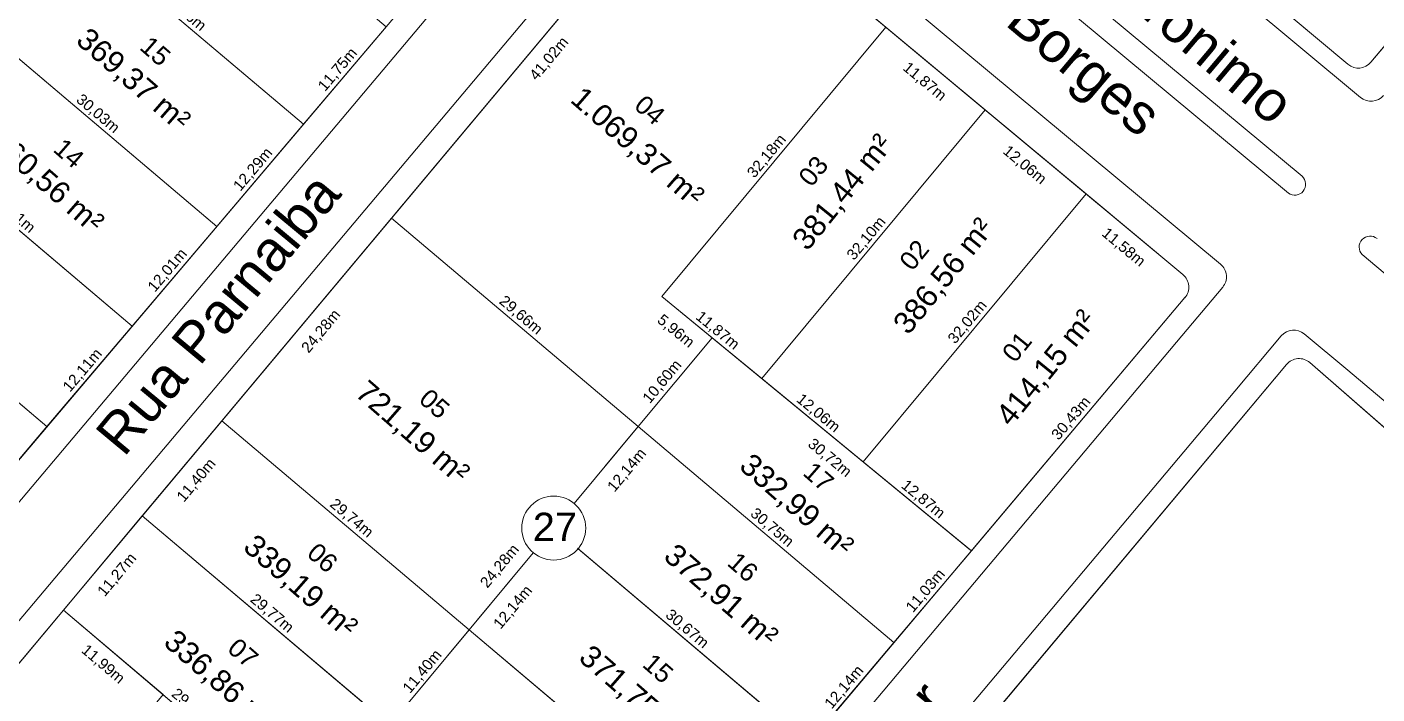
# Model space of a CAD drawing. Header units: metres. Extents: x 3808 to 8215, y 2374 to 6187.
# Drawn here: x 5302.7 to 5426.7, y 3229.2 to 3290.5 of the extents above; entities that cross this region are included whole.
import ezdxf

# ---------------------------------------------------------------- set-up
doc = ezdxf.new("R2010")
doc.units = ezdxf.units.M
for name, color, linetype in [('Areas Lotes', 1, 'Continuous'), ('Calçada', 8, 'Continuous'), ('COTAS', 7, 'Continuous'), ('Lote', 7, 'Continuous'), ('Nome das Ruas', 7, 'Continuous'), ('Nº Lote', 7, 'Continuous'), ('Nº. quadra', 7, 'Continuous'), ('quadras', 7, 'Continuous')]:
    doc.layers.add(name, color=color, linetype=linetype)
doc.styles.add('Arial', font='arial.ttf')
doc.dimstyles.new('Copy(2) of ISO-25', dxfattribs={"dimtxt": 1, "dimasz": 2.5, "dimexe": 1.25, "dimexo": 0.625, "dimgap": 0.2, "dimtad": 1, "dimtoh": 1, "dimlfac": 1, "dimzin": 1, "dimtxsty": 'Arial', "dimblk": 'NONE', "dimcen": 0, "dimse1": 1, "dimse2": 1, "dimsd1": 1, "dimsd2": 1, "dimclrt": 256, "dimaunit": 1, "dimadec": 3, "dimazin": 0, "dimtfac": 1, "dimtmove": 0, "dimatfit": 3, "dimldrblk": 'NONE', "dimfxl": 1, "dimtolj": 1, "dimtzin": 0, "dimarcsym": 0})

# ---------------------------------------------------------------- blocks, each defined once
blk = doc.blocks.new('*D9016')
at = {"layer": 'Defpoints', "color": 0, "linetype": 'Continuous', "transparency": 16777216}
for p in [(5407.55, 3300.98), (5424.04, 3287.07), (5424.04, 3287.07)]:
    blk.add_point(p, dxfattribs=at)
at = {"layer": 'COTAS', "linetype": 'Continuous', "lineweight": 5, "transparency": 16777216, "insert": (5416.29, 3294.61), "char_height": 1, "attachment_point": 5, "rotation": 320.0508, "style": 'Arial'}
blk.add_mtext('\\A1;21,57m', dxfattribs=at)
blk = doc.blocks.new('_None')
blk = doc.blocks.new('*D9017')
at = {"layer": 'Defpoints', "color": 0, "linetype": 'Continuous', "transparency": 16777216}
for p in [(5444.36, 3308.94), (5444.36, 3308.94), (5426.15, 3287.25)]:
    blk.add_point(p, dxfattribs=at)
at = {"layer": 'COTAS', "linetype": 'Continuous', "lineweight": 5, "transparency": 16777216, "insert": (5434.65, 3298.61), "char_height": 1, "attachment_point": 5, "rotation": 49.9873, "style": 'Arial'}
blk.add_mtext('\\A1;28,32m', dxfattribs=at)
blk = doc.blocks.new('*D1635')
at = {"layer": 'Defpoints', "color": 0, "linetype": 'Continuous', "transparency": 16777216}
for p in [(5420.54, 3259.66), (5463.79, 3221.89), (5462.32, 3220.21)]:
    blk.add_point(p, dxfattribs=at)
at = {"layer": 'COTAS', "linetype": 'Continuous', "lineweight": 5, "transparency": 16777216, "insert": (5441.23, 3239.7), "char_height": 1, "attachment_point": 5, "rotation": 318.8697, "style": 'Arial'}
blk.add_mtext('\\A1;57,42m', dxfattribs=at)
blk = doc.blocks.new('*D1636')
at = {"layer": 'Defpoints', "color": 0, "linetype": 'Continuous', "transparency": 16777216}
for p in [(5418.4, 3259.49), (5420.16, 3258.02), (5342.44, 3168.83)]:
    blk.add_point(p, dxfattribs=at)
at = {"layer": 'COTAS', "linetype": 'Continuous', "lineweight": 5, "transparency": 16777216, "insert": (5381.57, 3213.2), "char_height": 1, "attachment_point": 5, "rotation": 50.0429, "style": 'Arial'}
blk.add_mtext('\\A1;118,28m', dxfattribs=at)
blk = doc.blocks.new('*D1646')
at = {"layer": 'Defpoints', "color": 0, "linetype": 'Continuous', "transparency": 16777216}
for p in [(5382.33, 3233.94), (5382.33, 3233.94), (5374.5, 3224.65)]:
    blk.add_point(p, dxfattribs=at)
at = {"layer": 'COTAS', "linetype": 'Continuous', "lineweight": 5, "transparency": 16777216, "insert": (5377.81, 3229.81), "char_height": 1, "attachment_point": 5, "rotation": 49.8463, "style": 'Arial'}
blk.add_mtext('\\A1;12,14m', dxfattribs=at)
blk = doc.blocks.new('*D1647')
at = {"layer": 'Defpoints', "color": 0, "linetype": 'Continuous', "transparency": 16777216}
for p in [(5389.37, 3242.44), (5389.45, 3242.37), (5382.33, 3233.94)]:
    blk.add_point(p, dxfattribs=at)
at = {"layer": 'COTAS', "linetype": 'Continuous', "lineweight": 5, "transparency": 16777216, "insert": (5385.28, 3238.67), "char_height": 1, "attachment_point": 5, "rotation": 49.8463, "style": 'Arial'}
blk.add_mtext('\\A1;11,03m', dxfattribs=at)
blk = doc.blocks.new('*D1648')
at = {"layer": 'Defpoints', "color": 0, "linetype": 'Continuous', "transparency": 16777216}
for p in [(5409.07, 3265.62), (5409.07, 3265.62), (5389.37, 3242.44)]:
    blk.add_point(p, dxfattribs=at)
at = {"layer": 'COTAS', "linetype": 'Continuous', "lineweight": 5, "transparency": 16777216, "insert": (5398.65, 3254.51), "char_height": 1, "attachment_point": 5, "rotation": 49.8463, "style": 'Arial'}
blk.add_mtext('\\A1;30,43m', dxfattribs=at)
blk = doc.blocks.new('*D1649')
at = {"layer": 'Defpoints', "color": 0, "linetype": 'Continuous', "transparency": 16777216}
for p in [(5306.06, 3236.93), (5308.02, 3235.29), (5287.64, 3214.92)]:
    blk.add_point(p, dxfattribs=at)
at = {"layer": 'COTAS', "linetype": 'Continuous', "lineweight": 5, "transparency": 16777216, "insert": (5298.19, 3224.8), "char_height": 1, "attachment_point": 5, "rotation": 50.0764, "style": 'Arial'}
blk.add_mtext('\\A1;28,70m', dxfattribs=at)
blk = doc.blocks.new('*D1650')
at = {"layer": 'Defpoints', "color": 0, "linetype": 'Continuous', "transparency": 16777216}
for p in [(5313.3, 3245.57), (5315.25, 3243.94), (5306.06, 3236.93)]:
    blk.add_point(p, dxfattribs=at)
at = {"layer": 'COTAS', "linetype": 'Continuous', "lineweight": 5, "transparency": 16777216, "insert": (5311.02, 3240.13), "char_height": 1, "attachment_point": 5, "rotation": 50.0764, "style": 'Arial'}
blk.add_mtext('\\A1;11,27m', dxfattribs=at)
blk = doc.blocks.new('*D1651')
at = {"layer": 'Defpoints', "color": 0, "linetype": 'Continuous', "transparency": 16777216}
for p in [(5320.61, 3254.32), (5322.57, 3252.68), (5313.3, 3245.57)]:
    blk.add_point(p, dxfattribs=at)
at = {"layer": 'COTAS', "linetype": 'Continuous', "lineweight": 5, "transparency": 16777216, "insert": (5318.3, 3248.82), "char_height": 1, "attachment_point": 5, "rotation": 50.0764, "style": 'Arial'}
blk.add_mtext('\\A1;11,40m', dxfattribs=at)
blk = doc.blocks.new('*D1652')
at = {"layer": 'Defpoints', "color": 0, "linetype": 'Continuous', "transparency": 16777216}
for p in [(5336.2, 3272.94), (5338.15, 3271.3), (5320.61, 3254.32)]:
    blk.add_point(p, dxfattribs=at)
at = {"layer": 'COTAS', "linetype": 'Continuous', "lineweight": 5, "transparency": 16777216, "insert": (5329.75, 3262.51), "char_height": 1, "attachment_point": 5, "rotation": 50.0764, "style": 'Arial'}
blk.add_mtext('\\A1;24,28m', dxfattribs=at)
blk = doc.blocks.new('*D1653')
at = {"layer": 'Defpoints', "color": 0, "linetype": 'Continuous', "transparency": 16777216}
for p in [(5362.52, 3304.4), (5364.48, 3302.76), (5336.2, 3272.94)]:
    blk.add_point(p, dxfattribs=at)
at = {"layer": 'COTAS', "linetype": 'Continuous', "lineweight": 5, "transparency": 16777216, "insert": (5350.7, 3287.55), "char_height": 1, "attachment_point": 5, "rotation": 50.0764, "style": 'Arial'}
blk.add_mtext('\\A1;41,02m', dxfattribs=at)
blk = doc.blocks.new('*D1654')
at = {"layer": 'Defpoints', "color": 0, "linetype": 'Continuous', "transparency": 16777216}
for p in [(5364.63, 3304.59), (5381.6, 3290.46), (5380.06, 3288.62)]:
    blk.add_point(p, dxfattribs=at)
at = {"layer": 'COTAS', "linetype": 'Continuous', "lineweight": 5, "transparency": 16777216, "insert": (5372.09, 3296.3), "char_height": 1, "attachment_point": 5, "rotation": 320.2155, "style": 'Arial'}
blk.add_mtext('\\A1;22,07m', dxfattribs=at)
blk = doc.blocks.new('*D1655')
at = {"layer": 'Defpoints', "color": 0, "linetype": 'Continuous', "transparency": 16777216}
for p in [(5381.6, 3290.46), (5390.71, 3282.87), (5389.18, 3281.02)]:
    blk.add_point(p, dxfattribs=at)
at = {"layer": 'COTAS', "linetype": 'Continuous', "lineweight": 5, "transparency": 16777216, "insert": (5385.13, 3285.44), "char_height": 1, "attachment_point": 5, "rotation": 320.2155, "style": 'Arial'}
blk.add_mtext('\\A1;11,87m', dxfattribs=at)
blk = doc.blocks.new('*D1656')
at = {"layer": 'Defpoints', "color": 0, "linetype": 'Continuous', "transparency": 16777216}
for p in [(5390.71, 3282.87), (5399.98, 3275.16), (5398.44, 3273.31)]:
    blk.add_point(p, dxfattribs=at)
at = {"layer": 'COTAS', "linetype": 'Continuous', "lineweight": 5, "transparency": 16777216, "insert": (5394.32, 3277.78), "char_height": 1, "attachment_point": 5, "rotation": 320.2155, "style": 'Arial'}
blk.add_mtext('\\A1;12,06m', dxfattribs=at)
blk = doc.blocks.new('*D1657')
at = {"layer": 'Defpoints', "color": 0, "linetype": 'Continuous', "transparency": 16777216}
for p in [(5399.98, 3275.16), (5408.88, 3267.74), (5407.34, 3265.9)]:
    blk.add_point(p, dxfattribs=at)
at = {"layer": 'COTAS', "linetype": 'Continuous', "lineweight": 5, "transparency": 16777216, "insert": (5403.4, 3270.22), "char_height": 1, "attachment_point": 5, "rotation": 320.2155, "style": 'Arial'}
blk.add_mtext('\\A1;11,58m', dxfattribs=at)
blk = doc.blocks.new('*D1662')
at = {"layer": 'Defpoints', "color": 0, "linetype": 'Continuous', "transparency": 16777216}
for p in [(5306.06, 3236.93), (5315.2, 3229.17), (5313.72, 3227.42)]:
    blk.add_point(p, dxfattribs=at)
at = {"layer": 'COTAS', "linetype": 'Continuous', "lineweight": 5, "transparency": 16777216, "insert": (5309.66, 3231.91), "char_height": 1, "attachment_point": 5, "rotation": 319.6543, "style": 'Arial'}
blk.add_mtext('\\A1;11,99m', dxfattribs=at)
blk = doc.blocks.new('*D1667')
at = {"layer": 'Defpoints', "color": 0, "linetype": 'Continuous', "transparency": 16777216}
for p in [(5306.06, 3236.93), (5328.78, 3217.63), (5328.78, 3217.63)]:
    blk.add_point(p, dxfattribs=at)
at = {"layer": 'COTAS', "linetype": 'Continuous', "lineweight": 5, "transparency": 16777216, "insert": (5317.94, 3227.89), "char_height": 1, "attachment_point": 5, "rotation": 319.6543, "style": 'Arial'}
blk.add_mtext('\\A1;29,81m', dxfattribs=at)
blk = doc.blocks.new('*D1670')
at = {"layer": 'Defpoints', "color": 0, "linetype": 'Continuous', "transparency": 16777216}
for p in [(5343.32, 3235.12), (5343.32, 3235.12), (5336.03, 3226.35)]:
    blk.add_point(p, dxfattribs=at)
at = {"layer": 'COTAS', "linetype": 'Continuous', "lineweight": 5, "transparency": 16777216, "insert": (5339.06, 3231.25), "char_height": 1, "attachment_point": 5, "rotation": 50.253, "style": 'Arial'}
blk.add_mtext('\\A1;11,40m', dxfattribs=at)
blk = doc.blocks.new('*D1671')
at = {"layer": 'Defpoints', "color": 0, "linetype": 'Continuous', "transparency": 16777216}
for p in [(5354.55, 3249.76), (5354.55, 3249.76), (5339.02, 3231.09)]:
    blk.add_point(p, dxfattribs=at)
at = {"layer": 'COTAS', "linetype": 'Continuous', "lineweight": 5, "transparency": 16777216, "insert": (5346.17, 3240.93), "char_height": 1, "attachment_point": 5, "rotation": 50.253, "style": 'Arial'}
blk.add_mtext('\\A1;24,28m', dxfattribs=at)
blk = doc.blocks.new('*D1672')
at = {"layer": 'Defpoints', "color": 0, "linetype": 'Continuous', "transparency": 16777216}
for p in [(5365.09, 3261.44), (5365.09, 3261.44), (5358.32, 3253.3)]:
    blk.add_point(p, dxfattribs=at)
at = {"layer": 'COTAS', "linetype": 'Continuous', "lineweight": 5, "transparency": 16777216, "insert": (5361.09, 3257.88), "char_height": 1, "attachment_point": 5, "rotation": 50.253, "style": 'Arial'}
blk.add_mtext('\\A1;10,60m', dxfattribs=at)
blk = doc.blocks.new('*D1673')
at = {"layer": 'Defpoints', "color": 0, "linetype": 'Continuous', "transparency": 16777216}
for p in [(5313.3, 3245.57), (5336.03, 3226.35), (5336.03, 3226.35)]:
    blk.add_point(p, dxfattribs=at)
at = {"layer": 'COTAS', "linetype": 'Continuous', "lineweight": 5, "transparency": 16777216, "insert": (5325.18, 3236.58), "char_height": 1, "attachment_point": 5, "rotation": 319.7866, "style": 'Arial'}
blk.add_mtext('\\A1;29,77m', dxfattribs=at)
blk = doc.blocks.new('*D1675')
at = {"layer": 'Defpoints', "color": 0, "linetype": 'Continuous', "transparency": 16777216}
for p in [(5320.61, 3254.32), (5343.32, 3235.12), (5343.32, 3235.12)]:
    blk.add_point(p, dxfattribs=at)
at = {"layer": 'COTAS', "linetype": 'Continuous', "lineweight": 5, "transparency": 16777216, "insert": (5332.49, 3245.33), "char_height": 1, "attachment_point": 5, "rotation": 319.7866, "style": 'Arial'}
blk.add_mtext('\\A1;29,74m', dxfattribs=at)
blk = doc.blocks.new('*D1676')
at = {"layer": 'Defpoints', "color": 0, "linetype": 'Continuous', "transparency": 16777216}
for p in [(5343.32, 3235.12), (5366.66, 3215.39), (5366.66, 3215.39)]:
    blk.add_point(p, dxfattribs=at)
at = {"layer": 'COTAS', "linetype": 'Continuous', "lineweight": 5, "transparency": 16777216, "insert": (5355.51, 3225.86), "char_height": 1, "attachment_point": 5, "rotation": 319.7866, "style": 'Arial'}
blk.add_mtext('\\A1;30,56m', dxfattribs=at)
blk = doc.blocks.new('*D1677')
at = {"layer": 'Defpoints', "color": 0, "linetype": 'Continuous', "transparency": 16777216}
for p in [(5351.08, 3244.45), (5374.5, 3224.65), (5374.5, 3224.65)]:
    blk.add_point(p, dxfattribs=at)
at = {"layer": 'COTAS', "linetype": 'Continuous', "lineweight": 5, "transparency": 16777216, "insert": (5363.31, 3235.16), "char_height": 1, "attachment_point": 5, "rotation": 319.7866, "style": 'Arial'}
blk.add_mtext('\\A1;30,67m', dxfattribs=at)
blk = doc.blocks.new('*D1678')
at = {"layer": 'Defpoints', "color": 0, "linetype": 'Continuous', "transparency": 16777216}
for p in [(5336.2, 3272.94), (5358.85, 3253.79), (5358.85, 3253.79)]:
    blk.add_point(p, dxfattribs=at)
at = {"layer": 'COTAS', "linetype": 'Continuous', "lineweight": 5, "transparency": 16777216, "insert": (5348.04, 3263.98), "char_height": 1, "attachment_point": 5, "rotation": 319.7866, "style": 'Arial'}
blk.add_mtext('\\A1;29,66m', dxfattribs=at)
blk = doc.blocks.new('*D1679')
at = {"layer": 'Defpoints', "color": 0, "linetype": 'Continuous', "transparency": 16777216}
for p in [(5358.85, 3253.79), (5382.33, 3233.94), (5382.33, 3233.94)]:
    blk.add_point(p, dxfattribs=at)
at = {"layer": 'COTAS', "linetype": 'Continuous', "lineweight": 5, "transparency": 16777216, "insert": (5371.11, 3244.47), "char_height": 1, "attachment_point": 5, "rotation": 319.7866, "style": 'Arial'}
blk.add_mtext('\\A1;30,75m', dxfattribs=at)
blk = doc.blocks.new('*D1680')
at = {"layer": 'Defpoints', "color": 0, "linetype": 'Continuous', "transparency": 16777216}
for p in [(5365.63, 3261.93), (5389.37, 3242.44), (5387.78, 3240.5)]:
    blk.add_point(p, dxfattribs=at)
at = {"layer": 'COTAS', "linetype": 'Continuous', "lineweight": 5, "transparency": 16777216, "insert": (5376.41, 3250.87), "char_height": 1, "attachment_point": 5, "rotation": 320.6045, "style": 'Arial'}
blk.add_mtext('\\A1;30,72m', dxfattribs=at)
blk = doc.blocks.new('*D1681')
at = {"layer": 'Defpoints', "color": 0, "linetype": 'Continuous', "transparency": 16777216}
for p in [(5381.6, 3290.46), (5381.6, 3290.46), (5361.02, 3265.72)]:
    blk.add_point(p, dxfattribs=at)
at = {"layer": 'COTAS', "linetype": 'Continuous', "lineweight": 5, "transparency": 16777216, "insert": (5370.69, 3278.6), "char_height": 1, "attachment_point": 5, "rotation": 50.253, "style": 'Arial'}
blk.add_mtext('\\A1;32,18m', dxfattribs=at)
blk = doc.blocks.new('*D1682')
at = {"layer": 'Defpoints', "color": 0, "linetype": 'Continuous', "transparency": 16777216}
for p in [(5361.02, 3265.72), (5370.19, 3258.19), (5370.19, 3258.19)]:
    blk.add_point(p, dxfattribs=at)
at = {"layer": 'COTAS', "linetype": 'Continuous', "lineweight": 5, "transparency": 16777216, "insert": (5366.11, 3262.57), "char_height": 1, "attachment_point": 5, "rotation": 320.6045, "style": 'Arial'}
blk.add_mtext('\\A1;11,87m', dxfattribs=at)
blk = doc.blocks.new('*D1683')
at = {"layer": 'Defpoints', "color": 0, "linetype": 'Continuous', "transparency": 16777216}
for p in [(5390.71, 3282.87), (5390.71, 3282.87), (5370.19, 3258.19)]:
    blk.add_point(p, dxfattribs=at)
at = {"layer": 'COTAS', "linetype": 'Continuous', "lineweight": 5, "transparency": 16777216, "insert": (5379.84, 3271.04), "char_height": 1, "attachment_point": 5, "rotation": 50.253, "style": 'Arial'}
blk.add_mtext('\\A1;32,10m', dxfattribs=at)
blk = doc.blocks.new('*D1684')
at = {"layer": 'Defpoints', "color": 0, "linetype": 'Continuous', "transparency": 16777216}
for p in [(5399.98, 3275.16), (5399.98, 3275.16), (5379.51, 3250.54)]:
    blk.add_point(p, dxfattribs=at)
at = {"layer": 'COTAS', "linetype": 'Continuous', "lineweight": 5, "transparency": 16777216, "insert": (5389.13, 3263.36), "char_height": 1, "attachment_point": 5, "rotation": 50.253, "style": 'Arial'}
blk.add_mtext('\\A1;32,02m', dxfattribs=at)
blk = doc.blocks.new('*D1685')
at = {"layer": 'Defpoints', "color": 0, "linetype": 'Continuous', "transparency": 16777216}
for p in [(5370.19, 3258.19), (5379.51, 3250.54), (5379.51, 3250.54)]:
    blk.add_point(p, dxfattribs=at)
at = {"layer": 'COTAS', "linetype": 'Continuous', "lineweight": 5, "transparency": 16777216, "insert": (5375.36, 3254.98), "char_height": 1, "attachment_point": 5, "rotation": 320.6045, "style": 'Arial'}
blk.add_mtext('\\A1;12,06m', dxfattribs=at)
blk = doc.blocks.new('*D1686')
at = {"layer": 'Defpoints', "color": 0, "linetype": 'Continuous', "transparency": 16777216}
for p in [(5379.51, 3250.54), (5389.45, 3242.37), (5389.45, 3242.37)]:
    blk.add_point(p, dxfattribs=at)
at = {"layer": 'COTAS', "linetype": 'Continuous', "lineweight": 5, "transparency": 16777216, "insert": (5384.99, 3247.07), "char_height": 1, "attachment_point": 5, "rotation": 320.6045, "style": 'Arial'}
blk.add_mtext('\\A1;12,87m', dxfattribs=at)
blk = doc.blocks.new('*D1687')
at = {"layer": 'Defpoints', "color": 0, "linetype": 'Continuous', "transparency": 16777216}
for p in [(5359.46, 3263.78), (5359.46, 3263.78), (5364.06, 3259.99)]:
    blk.add_point(p, dxfattribs=at)
at = {"layer": 'COTAS', "linetype": 'Continuous', "lineweight": 5, "transparency": 16777216, "insert": (5362.27, 3262.51), "char_height": 1, "attachment_point": 5, "rotation": 320.6045, "style": 'Arial'}
blk.add_mtext('\\A1;5,96m', dxfattribs=at)
blk = doc.blocks.new('*D1697')
at = {"layer": 'Defpoints', "color": 0, "linetype": 'Continuous', "transparency": 16777216}
for p in [(5304.54, 3253.78), (5304.54, 3253.78), (5296.72, 3244.56)]:
    blk.add_point(p, dxfattribs=at)
at = {"layer": 'COTAS', "linetype": 'Continuous', "lineweight": 5, "transparency": 16777216, "insert": (5300.02, 3249.69), "char_height": 1, "attachment_point": 5, "rotation": 49.7044, "style": 'Arial'}
blk.add_mtext('\\A1;12,09m', dxfattribs=at)
blk = doc.blocks.new('*D1698')
at = {"layer": 'Defpoints', "color": 0, "linetype": 'Continuous', "transparency": 16777216}
for p in [(5312.37, 3263.02), (5312.37, 3263.02), (5304.54, 3253.78)]:
    blk.add_point(p, dxfattribs=at)
at = {"layer": 'COTAS', "linetype": 'Continuous', "lineweight": 5, "transparency": 16777216, "insert": (5307.85, 3258.92), "char_height": 1, "attachment_point": 5, "rotation": 49.7044, "style": 'Arial'}
blk.add_mtext('\\A1;12,11m', dxfattribs=at)
blk = doc.blocks.new('*D1699')
at = {"layer": 'Defpoints', "color": 0, "linetype": 'Continuous', "transparency": 16777216}
for p in [(5320.14, 3272.18), (5320.14, 3272.18), (5312.37, 3263.02)]:
    blk.add_point(p, dxfattribs=at)
at = {"layer": 'COTAS', "linetype": 'Continuous', "lineweight": 5, "transparency": 16777216, "insert": (5315.65, 3268.11), "char_height": 1, "attachment_point": 5, "rotation": 49.7044, "style": 'Arial'}
blk.add_mtext('\\A1;12,01m', dxfattribs=at)
blk = doc.blocks.new('*D1700')
at = {"layer": 'Defpoints', "color": 0, "linetype": 'Continuous', "transparency": 16777216}
for p in [(5328.09, 3281.55), (5328.09, 3281.55), (5320.14, 3272.18)]:
    blk.add_point(p, dxfattribs=at)
at = {"layer": 'COTAS', "linetype": 'Continuous', "lineweight": 5, "transparency": 16777216, "insert": (5323.5, 3277.38), "char_height": 1, "attachment_point": 5, "rotation": 49.7044, "style": 'Arial'}
blk.add_mtext('\\A1;12,29m', dxfattribs=at)
blk = doc.blocks.new('*D1701')
at = {"layer": 'Defpoints', "color": 0, "linetype": 'Continuous', "transparency": 16777216}
for p in [(5335.69, 3290.52), (5335.69, 3290.52), (5328.09, 3281.55)]:
    blk.add_point(p, dxfattribs=at)
at = {"layer": 'COTAS', "linetype": 'Continuous', "lineweight": 5, "transparency": 16777216, "insert": (5331.28, 3286.55), "char_height": 1, "attachment_point": 5, "rotation": 49.7044, "style": 'Arial'}
blk.add_mtext('\\A1;11,75m', dxfattribs=at)
blk = doc.blocks.new('*D1721')
at = {"layer": 'Defpoints', "color": 0, "linetype": 'Continuous', "transparency": 16777216}
for p in [(5281.65, 3273.15), (5304.54, 3253.78), (5304.54, 3253.78)]:
    blk.add_point(p, dxfattribs=at)
at = {"layer": 'COTAS', "linetype": 'Continuous', "lineweight": 5, "transparency": 16777216, "insert": (5293.61, 3264.08), "char_height": 1, "attachment_point": 5, "rotation": 319.7599, "style": 'Arial'}
blk.add_mtext('\\A1;29,99m', dxfattribs=at)
blk = doc.blocks.new('*D1723')
at = {"layer": 'Defpoints', "color": 0, "linetype": 'Continuous', "transparency": 16777216}
for p in [(5289.46, 3282.4), (5312.37, 3263.02), (5312.37, 3263.02)]:
    blk.add_point(p, dxfattribs=at)
at = {"layer": 'COTAS', "linetype": 'Continuous', "lineweight": 5, "transparency": 16777216, "insert": (5301.44, 3273.32), "char_height": 1, "attachment_point": 5, "rotation": 319.7599, "style": 'Arial'}
blk.add_mtext('\\A1;30,01m', dxfattribs=at)
blk = doc.blocks.new('*D1725')
at = {"layer": 'Defpoints', "color": 0, "linetype": 'Continuous', "transparency": 16777216}
for p in [(5297.21, 3291.58), (5320.14, 3272.18), (5320.14, 3272.18)]:
    blk.add_point(p, dxfattribs=at)
at = {"layer": 'COTAS', "linetype": 'Continuous', "lineweight": 5, "transparency": 16777216, "insert": (5309.19, 3282.49), "char_height": 1, "attachment_point": 5, "rotation": 319.7599, "style": 'Arial'}
blk.add_mtext('\\A1;30,03m', dxfattribs=at)
blk = doc.blocks.new('*D1727')
at = {"layer": 'Defpoints', "color": 0, "linetype": 'Continuous', "transparency": 16777216}
for p in [(5305.15, 3300.97), (5328.09, 3281.55), (5328.09, 3281.55)]:
    blk.add_point(p, dxfattribs=at)
at = {"layer": 'COTAS', "linetype": 'Continuous', "lineweight": 5, "transparency": 16777216, "insert": (5317.14, 3291.87), "char_height": 1, "attachment_point": 5, "rotation": 319.7599, "style": 'Arial'}
blk.add_mtext('\\A1;30,06m', dxfattribs=at)
blk = doc.blocks.new('*D1733')
at = {"layer": 'Defpoints', "color": 0, "linetype": 'Continuous', "transparency": 16777216}
for p in [(5312.73, 3309.95), (5335.69, 3290.52), (5334.22, 3288.78)]:
    blk.add_point(p, dxfattribs=at)
at = {"layer": 'COTAS', "linetype": 'Continuous', "lineweight": 5, "transparency": 16777216, "insert": (5323.26, 3299.1), "char_height": 1, "attachment_point": 5, "rotation": 319.7599, "style": 'Arial'}
blk.add_mtext('\\A1;30,08m', dxfattribs=at)
blk = doc.blocks.new('*D6210')
at = {"layer": 'Defpoints', "color": 0, "linetype": 'Continuous', "transparency": 16777216}
for p in [(5349.86, 3242.98), (5351.88, 3241.3), (5342.1, 3233.65)]:
    blk.add_point(p, dxfattribs=at)
at = {"layer": 'COTAS', "linetype": 'Continuous', "lineweight": 5, "transparency": 16777216, "insert": (5347.38, 3237.15), "char_height": 1, "attachment_point": 5, "rotation": 50.253, "style": 'Arial'}
blk.add_mtext('\\A1;12,14m', dxfattribs=at)
blk = doc.blocks.new('*D6211')
at = {"layer": 'Defpoints', "color": 0, "linetype": 'Continuous', "transparency": 16777216}
for p in [(5357.91, 3257.6), (5362.35, 3253.91), (5350.14, 3248.27)]:
    blk.add_point(p, dxfattribs=at)
at = {"layer": 'COTAS', "linetype": 'Continuous', "lineweight": 5, "transparency": 16777216, "insert": (5357.85, 3249.75), "char_height": 1, "attachment_point": 5, "rotation": 50.253, "style": 'Arial'}
blk.add_mtext('\\A1;12,14m', dxfattribs=at)

msp = doc.modelspace()

# ---------------------------------------------------------------- linework, layer by layer
at = {"layer": 'Calçada', "linetype": 'Continuous', "lineweight": 5}
for p, q in [((5377.788, 3323.482), (5425.2, 3284.016)), ((5419.828, 3276.772), (5371.568, 3316.951)), ((5370.225, 3315.471), (5418.569, 3275.223)), ((5473.497, 3229.022), (5425.346, 3269.59))]:
    msp.add_line(p, q, dxfattribs=at)
at = {"layer": 'Calçada', "linetype": 'Continuous', "lineweight": 5, "flags": 128}
for points in [[(5307.37, 3354.102, -0.4177746), (5309.494, 3354.31), (5357.138, 3314.65, -0.4170097), (5357.322, 3312.526), (5352.112, 3306.387), (5283.181, 3224.557), (5278.701, 3219.236, -0.4118765), (5276.596, 3219.048), (5271.889, 3222.948), (5232.476, 3256.2), (5229.187, 3258.789, -0.4300369), (5228.988, 3260.957), (5232.906, 3265.419), (5302.681, 3348.328), (5307.37, 3354.102)], [(5362.721, 3308.069, -0.4114229), (5364.824, 3308.251), (5412.343, 3268.695, -0.4152237), (5412.533, 3266.579), (5408.302, 3261.532), (5338.413, 3178.404), (5333.784, 3172.68, -0.4345837), (5331.596, 3172.525), (5328.16, 3175.719), (5289.4, 3208.439), (5284.297, 3212.667, -0.4165545), (5284.107, 3214.789), (5288.536, 3220.048), (5357.458, 3301.868), (5362.721, 3308.069)], [(5388.36, 3125.83, -0.4039094), (5386.286, 3125.633), (5381.353, 3129.565), (5343.285, 3161.656), (5338.937, 3165.699, -0.3941327), (5338.792, 3167.741), (5343.814, 3173.95), (5413.664, 3257.031), (5417.92, 3262.108, -0.4132041), (5420.029, 3262.298), (5424.03, 3258.967), (5467.369, 3222.433, -0.4116651), (5467.557, 3220.329), (5462.617, 3214.364), (5394.131, 3132.568), (5388.36, 3125.83)]]:
    msp.add_lwpolyline(points, format="xyb", dxfattribs=at)
at = {"layer": 'Calçada', "linetype": 'Continuous', "lineweight": 5}
for centre, radius, start, end in [((5426.159, 3285.169), 1.5, 230.22507, 320.02753), ((5419.15, 3276.037), 1, 234.46895, 47.31159), ((5420.558, 3276.17), 1.5, 140.32903, 140.37811), ((5426.069, 3270.281), 1, 50.22507, 223.75639), ((5424.662, 3270.151), 1.5, 320.32903, 320.37811)]:
    msp.add_arc(centre, radius, start, end, dxfattribs=at)
at = {"layer": 'Lote', "linetype": 'Continuous', "lineweight": 5}
for p, q in [((5305.148, 3300.969), (5328.091, 3281.553)), ((5361.018, 3265.72), (5381.596, 3290.465)), ((5320.14, 3272.176), (5299.457, 3289.679)), ((5289.464, 3282.402), (5312.372, 3263.016)), ((5370.188, 3258.188), (5390.715, 3282.871)), ((5379.506, 3250.536), (5399.98, 3275.156)), ((5304.54, 3253.779), (5281.65, 3273.15)), ((5358.849, 3253.79), (5336.199, 3272.94)), ((5361.018, 3265.72), (5389.365, 3242.438)), ((5365.626, 3261.935), (5358.849, 3253.79)), ((5343.322, 3235.118), (5320.614, 3254.317)), ((5355.754, 3250.068), (5358.849, 3253.79)), ((5358.849, 3253.79), (5382.333, 3233.935)), ((5359.309, 3206.673), (5313.298, 3245.574)), ((5328.775, 3217.626), (5349.206, 3242.194)), ((5374.502, 3224.654), (5353.328, 3242.556)), ((5306.062, 3236.928), (5351.963, 3197.939)), ((5343.322, 3235.118), (5366.66, 3215.386))]:
    msp.add_line(p, q, dxfattribs=at)
at = {"layer": 'Lote', "linetype": 'Continuous', "lineweight": 5, "flags": 128}
for points in [[(5407.506, 3300.917), (5424.043, 3287.066, 0.413889), (5426.155, 3287.251), (5444.364, 3308.943), (5426.661, 3324.286)], [(5336.199, 3272.94), (5358.849, 3253.79), (5365.626, 3261.935), (5361.018, 3265.72), (5381.596, 3290.465), (5364.634, 3304.589, 0.4135025), (5362.524, 3304.399)], [(5379.506, 3250.536), (5389.449, 3242.37), (5409.068, 3265.624, 0.4161022), (5408.881, 3267.744), (5399.98, 3275.156)], [(5315.201, 3229.166), (5306.062, 3236.928), (5287.642, 3214.916, 0.4134448), (5287.827, 3212.806), (5295.928, 3205.99)]]:
    msp.add_lwpolyline(points, format="xyb", close=True, dxfattribs=at)
for points in [[(5312.733, 3309.949), (5305.148, 3300.969), (5328.091, 3281.553), (5335.693, 3290.519)], [(5390.715, 3282.871), (5381.596, 3290.465), (5361.018, 3265.72), (5370.188, 3258.188)], [(5304.54, 3253.779), (5312.372, 3263.016), (5289.464, 3282.402), (5281.65, 3273.15)], [(5399.98, 3275.156), (5390.715, 3282.871), (5370.188, 3258.188), (5379.506, 3250.536)], [(5281.65, 3273.15), (5273.938, 3264.021), (5296.719, 3244.555), (5304.54, 3253.779)], [(5365.626, 3261.935), (5358.849, 3253.79), (5382.333, 3233.935), (5389.449, 3242.37)], [(5320.614, 3254.317), (5313.298, 3245.574), (5336.032, 3226.353), (5343.322, 3235.118)], [(5313.298, 3245.574), (5306.062, 3236.928), (5328.78, 3217.631), (5336.032, 3226.353)], [(5359.323, 3206.662), (5366.674, 3215.375), (5343.322, 3235.118), (5336.032, 3226.353)]]:
    msp.add_lwpolyline(points, close=True, dxfattribs=at)
for points in [[(5299.457, 3289.679), (5320.14, 3272.176), (5328.091, 3281.553), (5305.148, 3300.969), (5299.11, 3293.821)], [(5295.319, 3289.333), (5289.464, 3282.402), (5312.372, 3263.016), (5320.14, 3272.176), (5299.457, 3289.679)], [(5355.754, 3250.068), (5358.849, 3253.79), (5336.199, 3272.94), (5320.614, 3254.317), (5343.322, 3235.118), (5349.206, 3242.194)], [(5353.328, 3242.556), (5374.502, 3224.654), (5382.333, 3233.935), (5358.849, 3253.79), (5352.963, 3246.711)], [(5349.206, 3242.194), (5343.322, 3235.118), (5366.674, 3215.375), (5374.502, 3224.654), (5353.274, 3242.602)]]:
    msp.add_lwpolyline(points, dxfattribs=at)
at = {"layer": 'Nº. quadra', "lineweight": 5}
for start, end in [(0, 180), (180, 0)]:
    msp.add_arc((5351.084, 3244.453), 2.937, start, end, dxfattribs=at)
at = {"layer": 'quadras', "linetype": 'Continuous', "lineweight": 5}
for p, q in [((5426.155, 3287.251), (5501.616, 3377.142)), ((5380.964, 3323.148), (5424.043, 3287.066)), ((5278.176, 3222.687), (5353.996, 3312.104)), ((5362.524, 3304.399), (5287.642, 3214.916)), ((5408.881, 3267.744), (5364.634, 3304.589)), ((5333.64, 3176.221), (5409.068, 3265.624)), ((5342.442, 3168.825), (5418.402, 3259.489)), ((5463.786, 3221.888), (5420.539, 3259.656))]:
    msp.add_line(p, q, dxfattribs=at)
at = {"layer": 'quadras', "linetype": 'Continuous', "lineweight": 5, "flags": 128}
for points in [[(5463.949, 3219.795, 0.4082172), (5463.786, 3221.888), (5420.539, 3259.656, 0.420224), (5418.402, 3259.489), (5342.442, 3168.825, 0.4134064), (5342.625, 3166.715), (5386.529, 3129.724, 0.4150326), (5388.645, 3129.908)], [(5342.442, 3168.825, 0.4134064), (5342.625, 3166.715), (5386.529, 3129.724, 0.4150326), (5388.645, 3129.908), (5463.949, 3219.795, 0.4082172), (5463.786, 3221.888), (5420.539, 3259.656, 0.420224), (5418.402, 3259.489)]]:
    msp.add_lwpolyline(points, format="xyb", close=True, dxfattribs=at)
at = {"layer": 'quadras', "linetype": 'Continuous', "lineweight": 5}
for centre, start, end in [((5425.006, 3288.216), 230.05084, 319.98733), ((5407.921, 3266.591), 319.84632, 50.21553), ((5419.552, 3258.526), 48.86967, 140.04293)]:
    msp.add_arc(centre, 1.5, start, end, dxfattribs=at)

# ---------------------------------------------------------------- texts
at = {"layer": 'Areas Lotes', "color": 1, "lineweight": 5, "style": 'Arial'}
for s, height, rotation, p in [('369,37 m²', 2.0071, 318.90341, (5307.091, 3289.086)), ('1.069,37 m²', 2.00712, 318.90341, (5352.506, 3283.675)), ('360,56 m²', 2.0071, 318.90341, (5299.149, 3279.701)), ('381,44 m²', 2.0071, 50.94257, (5374.385, 3269.825)), ('386,56 m²', 2.0071, 50.94257, (5383.65, 3262.11)), ('414,15 m²', 2.0071, 50.94257, (5393.086, 3253.677)), ('721,19 m²', 2.0071, 318.90341, (5332.731, 3256.692)), ('332,99 m²', 2.0071, 318.90341, (5368.009, 3249.977)), ('339,19 m²', 2.0071, 318.90341, (5322.44, 3242.542)), ('372,91 m²', 2.0071, 318.90341, (5361.063, 3241.687)), ('336,86 m²', 2.0071, 318.90341, (5315.137, 3233.788)), ('371,75 m²', 2.0071, 318.90341, (5353.265, 3232.378))]:
    msp.add_text(s, height=height, rotation=rotation, dxfattribs=at).set_placement(p)
at = {"layer": 'Nome das Ruas', "lineweight": 5, "style": 'Arial'}
for s, rotation, p in [('Av. Pastor Gerônimo ', 319.86216, (5380.552, 3312.092, 190.804)), ('Ferreira Borges', 319.86216, (5377.578, 3303.281, 190.804)), ('Rua Parnaiba', 50.27315, (5311.598, 3250.888, 190.804)), ('Rua Salvador', 50.27315, (5367.5, 3204.391, 190.804))]:
    msp.add_text(s, height=3.68425, rotation=rotation, dxfattribs=at).set_placement(p)
at = {"layer": 'Nº Lote', "lineweight": 5, "style": 'Arial'}
for s, rotation, p in [('15', 318.90341, (5312.949, 3288.507, 1.156)), ('04', 318.90341, (5358.364, 3283.096, 1.156)), ('14', 318.90341, (5305.007, 3279.122, 1.156)), ('03', 50.94257, (5374.756, 3275.7, 1.156)), ('02', 50.94257, (5384.021, 3267.985, 1.156)), ('01', 50.94257, (5393.456, 3259.551, 1.156)), ('05', 318.90341, (5338.588, 3256.113, 1.156)), ('17', 318.90341, (5373.867, 3249.398, 1.156)), ('06', 318.90341, (5328.298, 3241.963, 1.156)), ('16', 318.90341, (5366.921, 3241.108, 1.156)), ('07', 318.90341, (5320.995, 3233.209, 1.156)), ('15', 318.90341, (5359.123, 3231.799, 1.156))]:
    msp.add_text(s, height=1.706, rotation=rotation, dxfattribs=at).set_placement(p)
at = {"layer": 'Nº. quadra', "lineweight": 5, "style": 'Arial'}
msp.add_text('27', height=2.6083, dxfattribs=at).set_placement((5349.164, 3243.257))

# ---------------------------------------------------------------- dimensions: what is measured, and where the dimension line sits
at = {"layer": 'COTAS', "linetype": 'Continuous', "lineweight": 5}
for p1, p2, distance, picture, middle in [((5312.733, 3309.949), (5335.693, 3290.519), -2.28, '*D1733', (5323.257, 3299.104)), ((5426.155, 3287.251), (5444.364, 3308.943), 0, '*D9017', (5434.646, 3298.612)), ((5364.634, 3304.589), (5381.596, 3290.465), -2.404, '*D1654', (5372.089, 3296.295)), ((5305.148, 3300.969), (5328.091, 3281.553), 0, '*D1727', (5317.137, 3291.873)), ((5297.215, 3291.577), (5320.14, 3272.176), 0, '*D1725', (5309.195, 3282.488)), ((5361.018, 3265.72), (5381.596, 3290.465), 0, '*D1681', (5370.691, 3278.604)), ((5289.464, 3282.402), (5312.372, 3263.016), 0, '*D1723', (5301.436, 3273.32)), ((5370.188, 3258.188), (5390.715, 3282.871), 0, '*D1683', (5379.836, 3271.042)), ((5379.506, 3250.536), (5399.98, 3275.156), 0, '*D1684', (5389.127, 3263.358)), ((5281.65, 3273.15), (5304.54, 3253.779), 0, '*D1721', (5293.612, 3264.076)), ((5336.199, 3272.94), (5358.849, 3253.79), 0, '*D1678', (5348.041, 3263.977)), ((5361.018, 3265.72), (5370.188, 3258.188), 0, '*D1682', (5366.111, 3262.573)), ((5364.065, 3259.994), (5359.456, 3263.779), 0, '*D1687', (5362.269, 3262.505)), ((5365.626, 3261.935), (5389.365, 3242.438), -2.504, '*D1680', (5376.414, 3250.87)), ((5342.442, 3168.825), (5418.402, 3259.489), -2.294, '*D1636', (5381.567, 3213.198)), ((5420.539, 3259.656), (5463.786, 3221.888), -2.224, '*D1635', (5441.226, 3239.7)), ((5350.144, 3248.266), (5357.909, 3257.603), -5.778, '*D6211', (5357.854, 3249.752)), ((5370.188, 3258.188), (5379.506, 3250.536), 0, '*D1685', (5375.355, 3254.981)), ((5320.614, 3254.317), (5343.322, 3235.118), 0, '*D1675', (5332.485, 3245.329)), ((5296.719, 3244.555), (5304.54, 3253.779), 0, '*D1697', (5300.019, 3249.685)), ((5358.849, 3253.79), (5382.333, 3233.935), 0, '*D1679', (5371.108, 3244.474)), ((5379.506, 3250.536), (5389.449, 3242.37), 0, '*D1686', (5384.986, 3247.072)), ((5313.298, 3245.574), (5336.032, 3226.353), 0, '*D1673', (5325.182, 3236.575)), ((5351.084, 3244.453), (5374.502, 3224.654), 0, '*D1677', (5363.31, 3235.165)), ((5342.097, 3233.65), (5349.86, 3242.985), -2.629, '*D6210', (5347.384, 3237.149)), ((5287.642, 3214.916), (5306.062, 3236.928), -2.551, '*D1649', (5298.194, 3224.799)), ((5306.062, 3236.928), (5315.201, 3229.166), -2.294, '*D1662', (5309.665, 3231.909)), ((5306.062, 3236.928), (5328.78, 3217.631), 0, '*D1667', (5317.94, 3227.89)), ((5343.322, 3235.118), (5366.66, 3215.386), 0, '*D1676', (5355.508, 3225.864))]:
    dim = msp.add_aligned_dim(p1=p1, p2=p2, distance=distance, dimstyle='Copy(2) of ISO-25', override={"dimpost": 'm'}, dxfattribs=at)
    dim.commit()
    dim.dimension.update_dxf_attribs({"geometry": picture, "text_midpoint": middle})
for base, p1, p2, angle, picture, middle in [((5364.48, 3302.762), (5336.199, 3272.94), (5362.524, 3304.399), 230.07639, '*D1653', (5350.703, 3287.546)), ((5424.043, 3287.066), (5407.554, 3300.977), (5424.043, 3287.066), 140.05084, '*D9016', (5416.288, 3294.606)), ((5335.693, 3290.519), (5328.091, 3281.553), (5335.693, 3290.519), 229.70444, '*D1701', (5331.281, 3286.554)), ((5389.177, 3281.024), (5381.596, 3290.465), (5390.715, 3282.871), 140.21553, '*D1655', (5385.13, 3285.436)), ((5398.442, 3273.309), (5390.715, 3282.871), (5399.98, 3275.156), 140.21553, '*D1656', (5394.322, 3277.782)), ((5328.091, 3281.553), (5320.14, 3272.176), (5328.091, 3281.553), 229.70444, '*D1700', (5323.504, 3277.383)), ((5407.343, 3265.897), (5399.98, 3275.156), (5408.881, 3267.744), 140.21553, '*D1657', (5403.405, 3270.218)), ((5338.155, 3271.303), (5320.614, 3254.317), (5336.199, 3272.94), 230.07639, '*D1652', (5329.748, 3262.506)), ((5320.14, 3272.176), (5312.372, 3263.016), (5320.14, 3272.176), 229.70444, '*D1699', (5315.645, 3268.114)), ((5409.068, 3265.624), (5389.365, 3242.438), (5409.068, 3265.624), 229.84632, '*D1648', (5398.646, 3254.513)), ((5312.372, 3263.016), (5304.54, 3253.779), (5312.372, 3263.016), 229.70444, '*D1698', (5307.845, 3258.915)), ((5365.091, 3261.442), (5358.316, 3253.295), (5365.093, 3261.44), 230.25296, '*D1672', (5361.088, 3257.881)), ((5322.57, 3252.68), (5313.298, 3245.574), (5320.614, 3254.317), 230.07639, '*D1651', (5318.298, 3248.823)), ((5354.5497, 3249.7571), (5339.0222, 3231.0854), (5354.5497, 3249.7571), 230.25296, '*D1671', (5346.1701, 3240.9334)), ((5315.254, 3243.937), (5306.062, 3236.928), (5313.298, 3245.574), 230.07639, '*D1650', (5311.022, 3240.128)), ((5389.448, 3242.369), (5382.333, 3233.935), (5389.365, 3242.438), 229.84632, '*D1647', (5385.278, 3238.668)), ((5343.322, 3235.118), (5336.032, 3226.353), (5343.322, 3235.118), 230.25296, '*D1670', (5339.061, 3231.248)), ((5382.333, 3233.935), (5374.502, 3224.654), (5382.333, 3233.935), 229.84632, '*D1646', (5377.805, 3229.811))]:
    dim = msp.add_linear_dim(base=base, p1=p1, p2=p2, angle=angle, dimstyle='Copy(2) of ISO-25', override={"dimpost": 'm', "dimtmove": 1}, dxfattribs=at)
    dim.commit()
    dim.dimension.update_dxf_attribs({"geometry": picture, "text_midpoint": middle})

doc.saveas('drawing.dxf')
